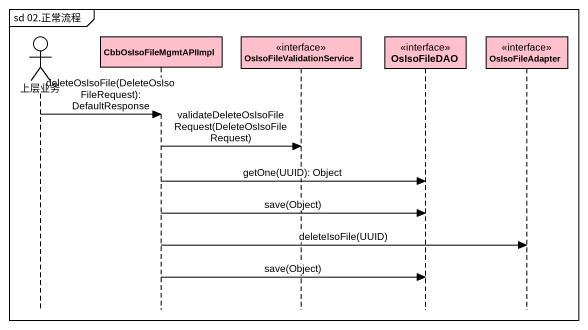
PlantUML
@startuml
mainframe sd 02.正常流程
hide footbox
actor 上层业务 #FFFFFF
participant CbbOsIsoFileMgmtAPIImpl #FFC0CB
participant OsIsoFileValidationService <<interface>> #FFC0CB
participant OsIsoFileDAO <<interface>> #FFC0CB
participant OsIsoFileAdapter <<interface>> #FFC0CB

上层业务 -> CbbOsIsoFileMgmtAPIImpl : deleteOsIsoFile(DeleteOsIsoFileRequest): DefaultResponse
CbbOsIsoFileMgmtAPIImpl -> OsIsoFileValidationService : validateDeleteOsIsoFileRequest(DeleteOsIsoFileRequest)
CbbOsIsoFileMgmtAPIImpl -> OsIsoFileDAO : getOne(UUID): Object
CbbOsIsoFileMgmtAPIImpl -> OsIsoFileDAO : save(Object)
CbbOsIsoFileMgmtAPIImpl -> OsIsoFileAdapter : deleteIsoFile(UUID)
CbbOsIsoFileMgmtAPIImpl -> OsIsoFileDAO : save(Object)
@enduml
